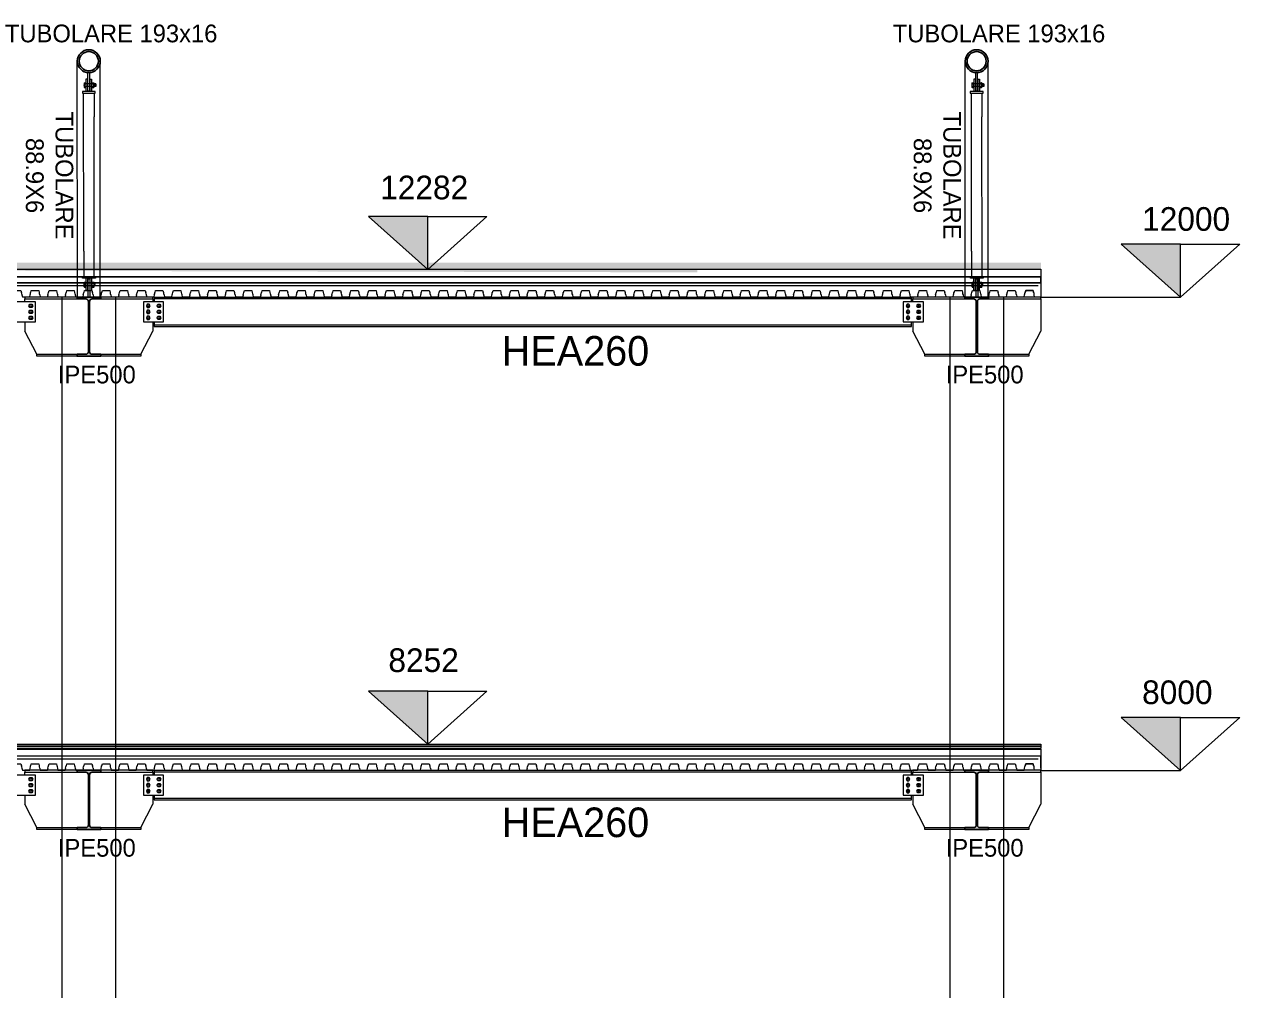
# Model space of a CAD drawing. Header units: millimetres. Extents: x -6949 to 549764, y -83146 to 127128.
# Drawn here: x 295079 to 305346, y 68681 to 76849 of the extents above; entities that cross this region are included whole.
import ezdxf

# ---------------------------------------------------------------- set-up
doc = ezdxf.new("R2010")
doc.units = ezdxf.units.MM
for name, color, linetype, lineweight in [('armatura', 1, 'Continuous', 15), ('bulloni', 5, 'Continuous', 9), ('fonda', 7, 'Continuous', 18), ('Layer4', 7, 'Continuous', 15), ('piastra', 6, 'Continuous', 18), ('S-BEAM', 5, 'Continuous', 18), ('S-COLS', 7, 'Continuous', 18), ('S-FSTN', 7, 'Continuous', 18), ('SEZIONI acciaio - Steel sections', 7, 'Continuous', 25), ('solaio2', 7, 'Continuous', 9)]:
    doc.layers.add(name, color=color, linetype=linetype, lineweight=lineweight)
doc.layers.add('quote', color=7, linetype='Continuous', lineweight=5, true_color=0x383838)
doc.styles.get("Standard").update_dxf_attribs({"font": ''})
doc.styles.get('Standard').set_extended_font_data('Bahnschrift Light')

# ---------------------------------------------------------------- blocks, each defined once
blk = doc.blocks.new('*U430')
at = {"layer": 'bulloni'}
blk.add_lwpolyline([(-16, 0), (-8, -14), (8, -14), (16, 0), (8, 14), (-8, 14)], close=True, dxfattribs=at)
for radius in [9, 7.88]:
    blk.add_circle((0, 0), radius, dxfattribs=at)
blk = doc.blocks.new('*U431')
at = {"color": 0, "linetype": 'ByBlock', "lineweight": -2, "transparency": 16777216}
for p in [(0, 0), (0, -50), (0, -100)]:
    blk.add_blockref('*U430', p, dxfattribs=at)
blk = doc.blocks.new('*U424')
at = {"layer": 'bulloni'}
blk.add_lwpolyline([(-16, 0), (-8, -14), (8, -14), (16, 0), (8, 14), (-8, 14)], close=True, dxfattribs=at)
for radius in [9, 7.88]:
    blk.add_circle((0, 0), radius, dxfattribs=at)
blk = doc.blocks.new('*U425')
at = {"color": 0, "linetype": 'ByBlock', "lineweight": -2, "transparency": 16777216}
for p in [(0, 0), (0, -50), (0, -100)]:
    blk.add_blockref('*U424', p, dxfattribs=at)
blk = doc.blocks.new('*U428')
at = {"layer": 'bulloni'}
blk.add_lwpolyline([(-16, 0), (-8, -14), (8, -14), (16, 0), (8, 14), (-8, 14)], close=True, dxfattribs=at)
for radius in [9, 7.88]:
    blk.add_circle((0, 0), radius, dxfattribs=at)
blk = doc.blocks.new('*U429')
at = {"color": 0, "linetype": 'ByBlock', "lineweight": -2, "transparency": 16777216}
for p in [(0, 0), (0, -50), (0, -100)]:
    blk.add_blockref('*U428', p, dxfattribs=at)
blk = doc.blocks.new('*U415')
at = {"layer": 'bulloni'}
blk.add_lwpolyline([(-16, 0), (-8, -14), (8, -14), (16, 0), (8, 14), (-8, 14)], close=True, dxfattribs=at)
for radius in [9, 7.88]:
    blk.add_circle((0, 0), radius, dxfattribs=at)
blk = doc.blocks.new('*U416')
at = {"color": 0, "linetype": 'ByBlock', "lineweight": -2, "transparency": 16777216}
for p in [(0, 0), (0, -50), (0, -100)]:
    blk.add_blockref('*U415', p, dxfattribs=at)
blk = doc.blocks.new('*U413')
at = {"layer": 'bulloni'}
blk.add_lwpolyline([(-16, 0), (-8, -14), (8, -14), (16, 0), (8, 14), (-8, 14)], close=True, dxfattribs=at)
for radius in [9, 7.88]:
    blk.add_circle((0, 0), radius, dxfattribs=at)
blk = doc.blocks.new('*U414')
at = {"color": 0, "linetype": 'ByBlock', "lineweight": -2, "transparency": 16777216}
for p in [(0, 0), (0, -50), (0, -100)]:
    blk.add_blockref('*U413', p, dxfattribs=at)
blk = doc.blocks.new('*U473')
at = {"layer": 'bulloni'}
blk.add_lwpolyline([(-16, 0), (-8, -14), (8, -14), (16, 0), (8, 14), (-8, 14)], close=True, dxfattribs=at)
for radius in [9, 7.88]:
    blk.add_circle((0, 0), radius, dxfattribs=at)
blk = doc.blocks.new('*U474')
at = {"color": 0, "linetype": 'ByBlock', "lineweight": -2, "transparency": 16777216}
for p in [(0, 0), (0, -50), (0, -100)]:
    blk.add_blockref('*U473', p, dxfattribs=at)
blk = doc.blocks.new('*U467')
at = {"layer": 'bulloni'}
blk.add_lwpolyline([(-16, 0), (-8, -14), (8, -14), (16, 0), (8, 14), (-8, 14)], close=True, dxfattribs=at)
for radius in [9, 7.88]:
    blk.add_circle((0, 0), radius, dxfattribs=at)
blk = doc.blocks.new('*U468')
at = {"color": 0, "linetype": 'ByBlock', "lineweight": -2, "transparency": 16777216}
for p in [(0, 0), (0, -50), (0, -100)]:
    blk.add_blockref('*U467', p, dxfattribs=at)
blk = doc.blocks.new('*U471')
at = {"layer": 'bulloni'}
blk.add_lwpolyline([(-16, 0), (-8, -14), (8, -14), (16, 0), (8, 14), (-8, 14)], close=True, dxfattribs=at)
for radius in [9, 7.88]:
    blk.add_circle((0, 0), radius, dxfattribs=at)
blk = doc.blocks.new('*U472')
at = {"color": 0, "linetype": 'ByBlock', "lineweight": -2, "transparency": 16777216}
for p in [(0, 0), (0, -50), (0, -100)]:
    blk.add_blockref('*U471', p, dxfattribs=at)
blk = doc.blocks.new('*U465')
at = {"layer": 'bulloni'}
blk.add_lwpolyline([(-16, 0), (-8, -14), (8, -14), (16, 0), (8, 14), (-8, 14)], close=True, dxfattribs=at)
for radius in [9, 7.88]:
    blk.add_circle((0, 0), radius, dxfattribs=at)
blk = doc.blocks.new('*U466')
at = {"color": 0, "linetype": 'ByBlock', "lineweight": -2, "transparency": 16777216}
for p in [(0, 0), (0, -50), (0, -100)]:
    blk.add_blockref('*U465', p, dxfattribs=at)
blk = doc.blocks.new('*U463')
at = {"layer": 'bulloni'}
blk.add_lwpolyline([(-16, 0), (-8, -14), (8, -14), (16, 0), (8, 14), (-8, 14)], close=True, dxfattribs=at)
for radius in [9, 7.88]:
    blk.add_circle((0, 0), radius, dxfattribs=at)
blk = doc.blocks.new('*U464')
at = {"color": 0, "linetype": 'ByBlock', "lineweight": -2, "transparency": 16777216}
for p in [(0, 0), (0, -50), (0, -100)]:
    blk.add_blockref('*U463', p, dxfattribs=at)
blk = doc.blocks.new('*U489')
at = {"layer": 'Layer4'}
for points in [[(-110, 11), (-106, 27), (-44, 27), (-40, 11)], [(-35, -10), (-33, -9), (-36, 1), (-38, 11), (-40, 11)], [(35, -10), (33, -9), (36, 1), (38, 11), (40, 11)], [(40, 11), (44, 27), (106, 27), (110, 11)], [(-35, -10), (-31, -27), (31, -27), (35, -10)]]:
    blk.add_lwpolyline(points, dxfattribs=at)
blk = doc.blocks.new('*U490')
at = {"layer": 'fonda', "color": 0, "linetype": 'ByBlock', "lineweight": -2, "transparency": 16777216}
for p in [(29250, 0), (29400, 0), (29550, 0), (29700, 0), (29850, 0), (30000, 0), (30150, 0), (30300, 0), (30450, 0), (30600, 0), (30750, 0), (30900, 0), (31050, 0), (31200, 0), (31350, 0), (31500, 0), (31650, 0), (31800, 0), (31950, 0), (32100, 0), (32250, 0), (32400, 0), (32550, 0), (32700, 0), (32850, 0), (33000, 0), (33150, 0), (33300, 0), (33450, 0), (33600, 0), (33750, 0), (33900, 0), (34050, 0), (34200, 0), (34350, 0), (34500, 0), (34650, 0), (34800, 0), (34950, 0), (35100, 0), (35250, 0), (35400, 0), (35550, 0), (35700, 0), (35850, 0), (36000, 0), (36150, 0), (36300, 0), (36450, 0), (36600, 0), (36750, 0), (36900, 0), (37050, 0), (37200, 0), (37350, 0), (37500, 0), (37650, 0)]:
    blk.add_blockref('*U489', p, dxfattribs=at)
blk = doc.blocks.new('*U491')
at = {"layer": 'Layer4'}
for points in [[(-110, 11), (-106, 27), (-44, 27), (-40, 11)], [(-35, -10), (-33, -9), (-36, 1), (-38, 11), (-40, 11)], [(35, -10), (33, -9), (36, 1), (38, 11), (40, 11)], [(40, 11), (44, 27), (106, 27), (110, 11)], [(-35, -10), (-31, -27), (31, -27), (35, -10)]]:
    blk.add_lwpolyline(points, dxfattribs=at)
blk = doc.blocks.new('*U492')
at = {"layer": 'fonda', "color": 0, "linetype": 'ByBlock', "lineweight": -2, "transparency": 16777216}
for p in [(29250, 0), (29400, 0), (29550, 0), (29700, 0), (29850, 0), (30000, 0), (30150, 0), (30300, 0), (30450, 0), (30600, 0), (30750, 0), (30900, 0), (31050, 0), (31200, 0), (31350, 0), (31500, 0), (31650, 0), (31800, 0), (31950, 0), (32100, 0), (32250, 0), (32400, 0), (32550, 0), (32700, 0), (32850, 0), (33000, 0), (33150, 0), (33300, 0), (33450, 0), (33600, 0), (33750, 0), (33900, 0), (34050, 0), (34200, 0), (34350, 0), (34500, 0), (34650, 0), (34800, 0), (34950, 0), (35100, 0), (35250, 0), (35400, 0), (35550, 0), (35700, 0), (35850, 0), (36000, 0), (36150, 0), (36300, 0), (36450, 0), (36600, 0), (36750, 0), (36900, 0), (37050, 0), (37200, 0), (37350, 0), (37500, 0), (37650, 0)]:
    blk.add_blockref('*U491', p, dxfattribs=at)
blk = doc.blocks.new('*U1689')
at = {"layer": 'quote', "true_color": 0xc7c8ca}
h = blk.add_hatch(color=9, dxfattribs=at)
h.dxf.hatch_style = 1
h.paths.add_polyline_path([(100, 500), (39, 500), (-100, 500), (-100, 484), (-26, 484, -0.414214), (-5, 463), (-5, 37, -0.414214), (-26, 16), (-100, 16), (-100, 0), (100, 0), (100, 16), (26, 16, -0.414214), (5, 37), (5, 463, -0.414214), (26, 484), (100, 484)])
blk = doc.blocks.new('*U1690')
at = {"layer": 'quote', "color": 0, "linetype": 'ByBlock', "lineweight": -2, "transparency": 16777216}
for p in [(30000, 0), (37500, 0), (30000, -4000), (37500, -4000)]:
    blk.add_blockref('*U1689', p, dxfattribs=at)

msp = doc.modelspace()

# ---------------------------------------------------------------- hatches: boundary and pattern name
at = {"layer": 'fonda', "true_color": 0xc7c8ca}
h = msp.add_hatch(dxfattribs=at)
h.set_pattern_fill('GRAVEL', color=9, scale=2)
h.set_pattern_definition([(228.0127875, (-13933.751, 50.8), (-406.40000003, -457.19999997), [6.834429, -676.609673]), (184.969741, (-13938.323, 45.72), (609.599999759, 50.800002894), [11.728094, -1161.080978]), (132.5104471, (-13950.007, 44.704), (508.000000215, -558.799999805), [8.26963, -818.694456]), (267.273689, (-13969.819, 32.004), (50.800000106, 1015.999999995), [10.68009, -1057.3287485]), (292.8336542, (-13970.327, 21.336), (-254.000000021, 609.599999991), [10.472674, -1036.796155]), (357.273689, (-13966.263, 11.684), (-1015.999999995, 50.800000106), [10.68009, -1057.3287485]), (37.6942405, (-13955.595, 11.176), (-660.399999971, -508.000000038), [14.123873, -1398.262306]), (72.2553284, (-13944.419, 19.812), (355.600000096, 1117.59999997), [13.33439, -1320.105132]), (121.4295656, (-13940.355, 32.512), (-406.400000058, 660.399999965), [10.71626, -1060.910914]), (175.2363583, (-13945.943, 41.656), (558.79999999, -50.80000009), [12.234266, -599.478739]), (222.3974378, (-13958.135, 42.672), (-609.5999999805, -558.800000021), [15.821558, -1566.33545]), (138.8140748, (-13919.527, 31.496), (-355.59999998, 304.800000025), [5.400091, -534.6113165]), (171.4692344, (-13923.591, 35.052), (660.400000018, -101.599999885), [10.27364, -1017.09278]), (225, (-13933.75, 36.576), (-7e-15, -50.8), [7.184187, -64.657862]), (203.1985905, (-13937.307, 42.672), (254, 101.59999998), [3.868826, -383.012447]), (291.8014095, (-13940.863, 41.148), (-50.8, 152.4), [5.471312, -268.09506]), (30.9637565, (-13938.831, 36.068), (152.4, 101.6), [8.886393, -287.325963]), (161.565051, (-13931.211, 40.64), (101.6, -50.8), [6.425743, -154.217962]), (16.3895403, (-13970.327, 41.148), (508, 152.4), [9.00176, -891.1765335]), (70.346176, (-13961.691, 43.688), (-203.20000002, -558.799999993), [7.551979, -747.6443136]), (293.1985905, (-13931.211, 50.8), (-101.59999998, 254.00000001), [7.737602, -379.143672]), (343.6104597, (-13928.163, 43.688), (-508.00000001, 152.399999964), [9.00176, -891.1765335]), (339.4439548, (-13970.327, 9.652), (-254, 101.6), [8.680704, -425.354686]), (294.7751406, (-13962.199, 6.604), (-254.000000302, 558.799999863), [7.273442, -720.071868]), (66.8014095, (-13930.703, 0), (101.59999998, 254), [7.737602, -379.143672]), (17.3540246, (-13927.655, 7.112), (-660.399999987, -203.200000043), [8.515655, -843.04752]), (69.4439548, (-13955.595, 0), (-101.6, -254), [4.340352, -429.695038]), (101.3099325, (-13933.751, 0), (-50.8, 203.2), [2.590292, -256.439899]), (165.9637565, (-13934.259, 2.54), (152.4, -50.8), [10.472674, -198.981092]), (186.009006, (-13944.419, 5.08), (507.999999997, 50.800000027), [9.70534, -960.827297]), (303.6900675, (-13938.831, 31.496), (-50.8, 101.6), [7.326478, -175.835527]), (353.1572266, (-13934.767, 25.4), (863.600000005, -101.599999955), [12.791135, -1266.320181]), (60.9453959, (-13922.067, 23.876), (-203.200000006, -355.6), [5.230165, -517.787846]), (90, (-13919.527, 28.45), (-50.8, 50.8), [3.048, -47.752]), (120.2564372, (-13945.435, 6.604), (203.199999975, -355.600000014), [7.057339, -698.6788155]), (48.0127875, (-13948.991, 12.7), (406.400000034, 457.19999997), [13.668858, -669.775244]), (0, (-13939.847, 22.86), (50.8, 50.8), [13.208, -37.592]), (325.3048465, (-13926.639, 22.86), (508.000000192, -355.599999725), [8.032191, -795.1863345]), (254.054604, (-13920.035, 18.288), (-50.8, -203.2), [7.396582, -362.433001]), (207.64597536, (-13922.067, 11.176), (-965.200000035, -507.999999933), [12.042902, -1192.2492885]), (175.42607874, (-13932.735, 5.588), (-660.4, 50.8), [12.740589, -1261.316929])])
h.paths.add_polyline_path([(290165.8, 74834.2), (290165.8, 74779.5), (297665.8, 74779.5), (297665.8, 74834.2)])
h = msp.add_hatch(dxfattribs=at)
h.set_pattern_fill('GRAVEL', color=9, scale=2)
h.set_pattern_definition([(228.0127875, (-10933.751, 50.8), (-406.40000003, -457.19999997), [6.834429, -676.609673]), (184.969741, (-10938.323, 45.72), (609.599999759, 50.800002894), [11.728094, -1161.080978]), (132.5104471, (-10950.007, 44.704), (508.000000215, -558.799999805), [8.26963, -818.694456]), (267.273689, (-10969.819, 32.004), (50.800000106, 1015.999999995), [10.68009, -1057.3287485]), (292.8336542, (-10970.327, 21.336), (-254.000000021, 609.599999991), [10.472674, -1036.796155]), (357.273689, (-10966.263, 11.684), (-1015.999999995, 50.800000106), [10.68009, -1057.3287485]), (37.6942405, (-10955.595, 11.176), (-660.399999971, -508.000000038), [14.123873, -1398.262306]), (72.2553284, (-10944.419, 19.812), (355.600000096, 1117.59999997), [13.33439, -1320.105132]), (121.4295656, (-10940.355, 32.512), (-406.400000058, 660.399999965), [10.71626, -1060.910914]), (175.2363583, (-10945.943, 41.656), (558.79999999, -50.80000009), [12.234266, -599.478739]), (222.3974378, (-10958.135, 42.672), (-609.5999999805, -558.800000021), [15.821558, -1566.33545]), (138.8140748, (-10919.527, 31.496), (-355.59999998, 304.800000025), [5.400091, -534.6113165]), (171.4692344, (-10923.591, 35.052), (660.400000018, -101.599999885), [10.27364, -1017.09278]), (225, (-10933.75, 36.576), (-7e-15, -50.8), [7.184187, -64.657862]), (203.1985905, (-10937.307, 42.672), (254, 101.59999998), [3.868826, -383.012447]), (291.8014095, (-10940.863, 41.148), (-50.8, 152.4), [5.471312, -268.09506]), (30.9637565, (-10938.831, 36.068), (152.4, 101.6), [8.886393, -287.325963]), (161.565051, (-10931.211, 40.64), (101.6, -50.8), [6.425743, -154.217962]), (16.3895403, (-10970.327, 41.148), (508, 152.4), [9.00176, -891.1765335]), (70.346176, (-10961.691, 43.688), (-203.20000002, -558.799999993), [7.551979, -747.6443136]), (293.1985905, (-10931.211, 50.8), (-101.59999998, 254.00000001), [7.737602, -379.143672]), (343.6104597, (-10928.163, 43.688), (-508.00000001, 152.399999964), [9.00176, -891.1765335]), (339.4439548, (-10970.327, 9.652), (-254, 101.6), [8.680704, -425.354686]), (294.7751406, (-10962.199, 6.604), (-254.000000302, 558.799999863), [7.273442, -720.071868]), (66.8014095, (-10930.703, 0), (101.59999998, 254), [7.737602, -379.143672]), (17.3540246, (-10927.655, 7.112), (-660.399999987, -203.200000043), [8.515655, -843.04752]), (69.4439548, (-10955.595, 0), (-101.6, -254), [4.340352, -429.695038]), (101.3099325, (-10933.751, 0), (-50.8, 203.2), [2.590292, -256.439899]), (165.9637565, (-10934.259, 2.54), (152.4, -50.8), [10.472674, -198.981092]), (186.009006, (-10944.419, 5.08), (507.999999997, 50.800000027), [9.70534, -960.827297]), (303.6900675, (-10938.831, 31.496), (-50.8, 101.6), [7.326478, -175.835527]), (353.1572266, (-10934.767, 25.4), (863.600000005, -101.599999955), [12.791135, -1266.320181]), (60.9453959, (-10922.067, 23.876), (-203.200000006, -355.6), [5.230165, -517.787846]), (90, (-10919.527, 28.45), (-50.8, 50.8), [3.048, -47.752]), (120.2564372, (-10945.435, 6.604), (203.199999975, -355.600000014), [7.057339, -698.6788155]), (48.0127875, (-10948.991, 12.7), (406.400000034, 457.19999997), [13.668858, -669.775244]), (0, (-10939.847, 22.86), (50.8, 50.8), [13.208, -37.592]), (325.3048465, (-10926.639, 22.86), (508.000000192, -355.599999725), [8.032191, -795.1863345]), (254.054604, (-10920.035, 18.288), (-50.8, -203.2), [7.396582, -362.433001]), (207.64597536, (-10922.067, 11.176), (-965.200000035, -507.999999933), [12.042902, -1192.2492885]), (175.42607874, (-10932.735, 5.588), (-660.4, 50.8), [12.740589, -1261.316929])])
h.paths.add_polyline_path([(293165.8, 74834.2), (293165.8, 74779.5), (300665.8, 74779.5), (300665.8, 74834.2)])
h = msp.add_hatch(dxfattribs=at)
h.set_pattern_fill('GRAVEL', color=9, scale=2)
h.set_pattern_definition([(228.0127875, (-7933.751, 50.8), (-406.40000003, -457.19999997), [6.834429, -676.609673]), (184.969741, (-7938.323, 45.72), (609.599999759, 50.800002894), [11.728094, -1161.080978]), (132.5104471, (-7950.007, 44.704), (508.000000215, -558.799999805), [8.26963, -818.694456]), (267.273689, (-7969.819, 32.004), (50.800000106, 1015.999999995), [10.68009, -1057.3287485]), (292.8336542, (-7970.327, 21.336), (-254.000000021, 609.599999991), [10.472674, -1036.796155]), (357.273689, (-7966.263, 11.684), (-1015.999999995, 50.800000106), [10.68009, -1057.3287485]), (37.6942405, (-7955.595, 11.176), (-660.399999971, -508.000000038), [14.123873, -1398.262306]), (72.2553284, (-7944.419, 19.812), (355.600000096, 1117.59999997), [13.33439, -1320.105132]), (121.4295656, (-7940.355, 32.512), (-406.400000058, 660.399999965), [10.71626, -1060.910914]), (175.2363583, (-7945.943, 41.656), (558.79999999, -50.80000009), [12.234266, -599.478739]), (222.3974378, (-7958.135, 42.672), (-609.5999999805, -558.800000021), [15.821558, -1566.33545]), (138.8140748, (-7919.527, 31.496), (-355.59999998, 304.800000025), [5.400091, -534.6113165]), (171.4692344, (-7923.591, 35.052), (660.400000018, -101.599999885), [10.27364, -1017.09278]), (225, (-7933.75, 36.576), (-7e-15, -50.8), [7.184187, -64.657862]), (203.1985905, (-7937.307, 42.672), (254, 101.59999998), [3.868826, -383.012447]), (291.8014095, (-7940.863, 41.148), (-50.8, 152.4), [5.471312, -268.09506]), (30.9637565, (-7938.831, 36.068), (152.4, 101.6), [8.886393, -287.325963]), (161.565051, (-7931.211, 40.64), (101.6, -50.8), [6.425743, -154.217962]), (16.3895403, (-7970.327, 41.148), (508, 152.4), [9.00176, -891.1765335]), (70.346176, (-7961.691, 43.688), (-203.20000002, -558.799999993), [7.551979, -747.6443136]), (293.1985905, (-7931.211, 50.8), (-101.59999998, 254.00000001), [7.737602, -379.143672]), (343.6104597, (-7928.163, 43.688), (-508.00000001, 152.399999964), [9.00176, -891.1765335]), (339.4439548, (-7970.327, 9.652), (-254, 101.6), [8.680704, -425.354686]), (294.7751406, (-7962.199, 6.604), (-254.000000302, 558.799999863), [7.273442, -720.071868]), (66.8014095, (-7930.703, 0), (101.59999998, 254), [7.737602, -379.143672]), (17.3540246, (-7927.655, 7.112), (-660.399999987, -203.200000043), [8.515655, -843.04752]), (69.4439548, (-7955.595, 0), (-101.6, -254), [4.340352, -429.695038]), (101.3099325, (-7933.751, 0), (-50.8, 203.2), [2.590292, -256.439899]), (165.9637565, (-7934.259, 2.54), (152.4, -50.8), [10.472674, -198.981092]), (186.009006, (-7944.419, 5.08), (507.999999997, 50.800000027), [9.70534, -960.827297]), (303.6900675, (-7938.831, 31.496), (-50.8, 101.6), [7.326478, -175.835527]), (353.1572266, (-7934.767, 25.4), (863.600000005, -101.599999955), [12.791135, -1266.320181]), (60.9453959, (-7922.067, 23.876), (-203.200000006, -355.6), [5.230165, -517.787846]), (90, (-7919.527, 28.45), (-50.8, 50.8), [3.048, -47.752]), (120.2564372, (-7945.435, 6.604), (203.199999975, -355.600000014), [7.057339, -698.6788155]), (48.0127875, (-7948.991, 12.7), (406.400000034, 457.19999997), [13.668858, -669.775244]), (0, (-7939.847, 22.86), (50.8, 50.8), [13.208, -37.592]), (325.3048465, (-7926.639, 22.86), (508.000000192, -355.599999725), [8.032191, -795.1863345]), (254.054604, (-7920.035, 18.288), (-50.8, -203.2), [7.396582, -362.433001]), (207.64597536, (-7922.067, 11.176), (-965.200000035, -507.999999933), [12.042902, -1192.2492885]), (175.42607874, (-7932.735, 5.588), (-660.4, 50.8), [12.740589, -1261.316929])])
h.paths.add_polyline_path([(296165.8, 74834.2), (296165.8, 74779.5), (303665.8, 74779.5), (303665.8, 74834.2)])
at = {"layer": 'quote', "true_color": 0xc7c8ca}
h = msp.add_hatch(color=9, dxfattribs=at)
h.dxf.hatch_style = 1
h.paths.add_polyline_path([(295526.6, 76538.3), (295526.6, 76535.1, 0.9913632), (295720.3, 76536.8, 0.9919404)])
h.paths.add_polyline_path([(295704.3, 76536.8, -1), (295542.6, 76536.8, -1)], flags=16)
h = msp.add_hatch(color=9, dxfattribs=at)
h.dxf.hatch_style = 1
h.paths.add_polyline_path([(303026.6, 76538.3), (303026.6, 76535.1, 0.9913632), (303220.3, 76536.8, 0.9919404)])
h.paths.add_polyline_path([(303204.3, 76536.8, -1), (303042.6, 76536.8, -1)], flags=16)
h = msp.add_hatch(color=9, dxfattribs=at)
h.dxf.hatch_style = 1
h.paths.add_polyline_path([(298486.5, 75223), (297986.5, 75223), (298486.5, 74775.7)])
h = msp.add_hatch(color=9, dxfattribs=at)
h.dxf.hatch_style = 1
h.paths.add_polyline_path([(304845.6, 74990.3), (304345.6, 74990.3), (304845.6, 74543)])
h = msp.add_hatch(color=9, dxfattribs=at)
h.dxf.hatch_style = 1
h.paths.add_polyline_path([(298486.5, 71212.1), (297986.5, 71212.1), (298486.5, 70764.8)])
h = msp.add_hatch(color=9, dxfattribs=at)
h.dxf.hatch_style = 1
h.paths.add_polyline_path([(304845.6, 70990.3), (304345.6, 70990.3), (304845.6, 70543)])
at = {"layer": 'S-FSTN', "true_color": 0xc7c8ca}
h = msp.add_hatch(dxfattribs=at)
h.set_pattern_fill('GRAVEL', color=9, scale=2.8, angle=53)
h.paths.add_polyline_path([(282624.8, 74793.4), (300165.1, 74753.4), (300763.1, 74753.4), (300763.1, 74813.4), (265083.2, 74813.4), (265083.9, 74753.4)])

# ---------------------------------------------------------------- linework, layer by layer
msp.add_line((300165.8, 74713.4), (265083.8, 74713.4))
at = {"color": 0, "lineweight": 9}
for points in [[(265083.8, 74779.5), (303665.8, 74779.5), (303665.8, 74713.4), (265083.8, 74713.4)], [(265083.8, 70764.8), (303665.8, 70764.8), (303665.8, 70748.4), (265083.8, 70748.4)], [(265083.8, 70748.4), (303665.8, 70748.4), (303665.8, 70728.4), (265083.8, 70728.4)]]:
    msp.add_lwpolyline(points, close=True, dxfattribs=at)
msp.add_lwpolyline([(303665.8, 74713.4), (265083.8, 74713.4), (265083.8, 74663.4), (303665.8, 74663.4)], close=True)
msp.add_lwpolyline([(265083.8, 70663.4), (265083.8, 70723.4), (303665.8, 70723.4), (303665.8, 70663.4), (265083.8, 70663.4)], dxfattribs=at)
msp.add_lwpolyline([(303665.8, 70561), (303665.8, 70663.4)])
at = {"layer": 'armatura'}
for points in [[(265113.8, 74640.4), (303644.1, 74640.4)], [(265113.8, 70640.4), (303644.1, 70640.4)]]:
    msp.add_lwpolyline(points, dxfattribs=at)
at = {"layer": 'bulloni'}
for p, q in [((295583.1, 76352.7), (295584.7, 76355.2)), ((295583.1, 76352.7), (295583.1, 76316.2)), ((295583.1, 76316.2), (295584.7, 76313.7)), ((295584.7, 76355.2), (295597.4, 76355.2)), ((295584.7, 76344.8), (295597.4, 76344.8)), ((295597.4, 76324), (295584.7, 76324)), ((295584.7, 76313.7), (295597.4, 76313.7)), ((295597.4, 76355.2), (295597.4, 76313.7)), ((295597.4, 76351.1), (295598.1, 76351.1)), ((295597.4, 76317.8), (295598.1, 76317.8)), ((295598.1, 76351.1), (295598.1, 76317.8)), ((295647.4, 76346.4), (295599.4, 76346.4)), ((295647.4, 76322.4), (295599.4, 76322.4)), ((295647.4, 76352.7), (295649.1, 76355.2)), ((295647.4, 76352.7), (295647.4, 76316.2)), ((295647.4, 76316.2), (295649.1, 76313.7)), ((295649.1, 76355.2), (295664.7, 76355.2)), ((295649.1, 76344.8), (295664.7, 76344.8)), ((295664.7, 76324), (295649.1, 76324)), ((295649.1, 76313.7), (295664.7, 76313.7)), ((295666.4, 76352.7), (295664.7, 76355.2)), ((295666.4, 76316.2), (295664.7, 76313.7)), ((295666.4, 76352.7), (295666.4, 76316.2)), ((295681.7, 76346.4), (295666.4, 76346.4)), ((295681.7, 76322.4), (295666.4, 76322.4)), ((295669, 76325.8), (295668, 76343.1)), ((295672.2, 76327.8), (295671.4, 76341.1)), ((295675.6, 76325.8), (295674.7, 76343.1)), ((295678.9, 76327.8), (295678.1, 76341.1)), ((295681.7, 76346.4), (295683.1, 76345.1)), ((295681.7, 76346.4), (295681.7, 76322.4)), ((295683.1, 76323.8), (295681.7, 76322.4)), ((295683.1, 76345.1), (295683.1, 76323.8)), ((303083.1, 76352.7), (303084.7, 76355.2)), ((303083.1, 76352.7), (303083.1, 76316.2)), ((303083.1, 76316.2), (303084.7, 76313.7)), ((303084.7, 76355.2), (303097.4, 76355.2)), ((303084.7, 76344.8), (303097.4, 76344.8)), ((303097.4, 76324), (303084.7, 76324)), ((303084.7, 76313.7), (303097.4, 76313.7)), ((303097.4, 76355.2), (303097.4, 76313.7)), ((303097.4, 76351.1), (303098.1, 76351.1)), ((303097.4, 76317.8), (303098.1, 76317.8)), ((303098.1, 76351.1), (303098.1, 76317.8)), ((303147.4, 76346.4), (303099.4, 76346.4)), ((303147.4, 76322.4), (303099.4, 76322.4)), ((303147.4, 76352.7), (303149.1, 76355.2)), ((303147.4, 76352.7), (303147.4, 76316.2)), ((303147.4, 76316.2), (303149.1, 76313.7)), ((303149.1, 76355.2), (303164.7, 76355.2)), ((303149.1, 76344.8), (303164.7, 76344.8)), ((303164.7, 76324), (303149.1, 76324)), ((303149.1, 76313.7), (303164.7, 76313.7)), ((303166.4, 76352.7), (303164.7, 76355.2)), ((303166.4, 76316.2), (303164.7, 76313.7)), ((303166.4, 76352.7), (303166.4, 76316.2)), ((303181.7, 76346.4), (303166.4, 76346.4)), ((303181.7, 76322.4), (303166.4, 76322.4)), ((303169, 76325.8), (303168, 76343.1)), ((303172.2, 76327.8), (303171.4, 76341.1)), ((303175.6, 76325.8), (303174.7, 76343.1)), ((303178.9, 76327.8), (303178.1, 76341.1)), ((303181.7, 76346.4), (303183.1, 76345.1)), ((303181.7, 76346.4), (303181.7, 76322.4)), ((303183.1, 76323.8), (303181.7, 76322.4)), ((303183.1, 76345.1), (303183.1, 76323.8)), ((295584.5, 74667.2), (295586.1, 74669.7)), ((295584.5, 74630.6), (295584.5, 74667.2)), ((295586.1, 74669.7), (295598.8, 74669.7)), ((295598.8, 74659.3), (295586.1, 74659.3)), ((295598.8, 74628.1), (295598.8, 74669.7)), ((295598.8, 74665.6), (295599.5, 74665.6)), ((295599.5, 74632.2), (295599.5, 74665.6)), ((295648.8, 74660.9), (295600.8, 74660.9)), ((295648.8, 74667.2), (295650.5, 74669.7)), ((295648.8, 74630.6), (295648.8, 74667.2)), ((295650.5, 74669.7), (295666.1, 74669.7)), ((295666.1, 74659.3), (295650.5, 74659.3)), ((295667.8, 74667.2), (295666.1, 74669.7)), ((295667.8, 74630.6), (295667.8, 74667.2)), ((295683.1, 74660.9), (295667.8, 74660.9)), ((295670.4, 74657.6), (295669.4, 74640.2)), ((295673.6, 74655.6), (295672.8, 74642.2)), ((303084.5, 74667.2), (303086.1, 74669.7)), ((303084.5, 74630.6), (303084.5, 74667.2)), ((303086.1, 74669.7), (303098.8, 74669.7)), ((303098.8, 74659.3), (303086.1, 74659.3)), ((303098.8, 74628.1), (303098.8, 74669.7)), ((303098.8, 74665.6), (303099.5, 74665.6)), ((303099.5, 74632.2), (303099.5, 74665.6)), ((303148.8, 74660.9), (303100.8, 74660.9)), ((303148.8, 74667.2), (303150.5, 74669.7)), ((303148.8, 74630.6), (303148.8, 74667.2)), ((303150.5, 74669.7), (303166.1, 74669.7)), ((303166.1, 74659.3), (303150.5, 74659.3)), ((303167.8, 74667.2), (303166.1, 74669.7)), ((303167.8, 74630.6), (303167.8, 74667.2)), ((303183.1, 74660.9), (303167.8, 74660.9)), ((303170.4, 74657.6), (303169.4, 74640.2)), ((303173.6, 74655.6), (303172.8, 74642.2)), ((295584.5, 74630.6), (295586.1, 74628.1)), ((295586.1, 74638.5), (295598.8, 74638.5)), ((295586.1, 74628.1), (295598.8, 74628.1)), ((295598.8, 74632.2), (295599.5, 74632.2)), ((295648.8, 74636.9), (295600.8, 74636.9)), ((295648.8, 74630.6), (295650.5, 74628.1)), ((295650.5, 74638.5), (295666.1, 74638.5)), ((295650.5, 74628.1), (295666.1, 74628.1)), ((295667.8, 74630.6), (295666.1, 74628.1)), ((295683.1, 74636.9), (295667.8, 74636.9)), ((303084.5, 74630.6), (303086.1, 74628.1)), ((303086.1, 74638.5), (303098.8, 74638.5)), ((303086.1, 74628.1), (303098.8, 74628.1)), ((303098.8, 74632.2), (303099.5, 74632.2)), ((303148.8, 74636.9), (303100.8, 74636.9)), ((303148.8, 74630.6), (303150.5, 74628.1)), ((303150.5, 74638.5), (303166.1, 74638.5)), ((303150.5, 74628.1), (303166.1, 74628.1)), ((303167.8, 74630.6), (303166.1, 74628.1)), ((303183.1, 74636.9), (303167.8, 74636.9))]:
    msp.add_line(p, q, dxfattribs=at)
for centre, radius, start, end in [((295592, 76350), 8.9, 144.26215, 215.73785), ((295616.1, 76334.4), 33.1, 161.68582, 198.31418), ((295592, 76318.8), 8.9, 144.26215, 215.73785), ((295599.4, 76347.8), 1.33, 180, 270), ((295599.4, 76321.1), 1.33, 90, 180), ((295656.3, 76350), 8.9, 144.26215, 215.73785), ((295680.5, 76334.4), 33.1, 161.68582, 198.31418), ((295656.3, 76318.8), 8.9, 144.26215, 215.73785), ((295657.5, 76350), 8.9, 324.26215, 35.73785), ((295633.3, 76334.4), 33.1, 341.68582, 18.31418), ((295657.5, 76318.8), 8.9, 324.26215, 35.73785), ((303092, 76350), 8.9, 144.26215, 215.73785), ((303116.1, 76334.4), 33.1, 161.68582, 198.31418), ((303092, 76318.8), 8.9, 144.26215, 215.73785), ((303099.4, 76347.8), 1.33, 180, 270), ((303099.4, 76321.1), 1.33, 90, 180), ((303156.3, 76350), 8.9, 144.26215, 215.73785), ((303180.5, 76334.4), 33.1, 161.68582, 198.31418), ((303156.3, 76318.8), 8.9, 144.26215, 215.73785), ((303157.5, 76350), 8.9, 324.26215, 35.73785), ((303133.3, 76334.4), 33.1, 341.68582, 18.31418), ((303157.5, 76318.8), 8.9, 324.26215, 35.73785), ((295593.4, 74664.5), 8.9, 144.26215, 215.73785), ((295617.5, 74648.9), 33.1, 161.68582, 198.31418), ((295600.8, 74662.2), 1.33, 180, 270), ((295657.7, 74664.5), 8.9, 144.26215, 215.73785), ((295681.9, 74648.9), 33.1, 161.68582, 198.31418), ((295658.9, 74664.5), 8.9, 324.26215, 35.73785), ((295634.7, 74648.9), 33.1, 341.68582, 18.31418), ((303093.4, 74664.5), 8.9, 144.26215, 215.73785), ((303117.5, 74648.9), 33.1, 161.68582, 198.31418), ((303100.8, 74662.2), 1.33, 180, 270), ((303157.7, 74664.5), 8.9, 144.26215, 215.73785), ((303181.9, 74648.9), 33.1, 161.68582, 198.31418), ((303158.9, 74664.5), 8.9, 324.26215, 35.73785), ((303134.7, 74648.9), 33.1, 341.68582, 18.31418), ((295593.4, 74633.3), 8.9, 144.26215, 215.73785), ((295600.8, 74635.6), 1.33, 90, 180), ((295657.7, 74633.3), 8.9, 144.26215, 215.73785), ((295658.9, 74633.3), 8.9, 324.26215, 35.73785), ((303093.4, 74633.3), 8.9, 144.26215, 215.73785), ((303100.8, 74635.6), 1.33, 90, 180), ((303157.7, 74633.3), 8.9, 144.26215, 215.73785), ((303158.9, 74633.3), 8.9, 324.26215, 35.73785)]:
    msp.add_arc(centre, radius, start, end, dxfattribs=at)
at = {"layer": 'Layer4'}
for points in [[(303529.1, 74561), (303527.5, 74562.3), (303529.9, 74572), (303532.3, 74581.7), (303534.3, 74582.2)], [(303603.8, 74582.2), (303599.8, 74598.4), (303538.3, 74598.4), (303534.3, 74582.2)], [(303603.8, 74582.2), (303599.8, 74598.4), (303538.3, 74598.4), (303534.3, 74582.2)], [(303609, 74561), (303610.6, 74562.3), (303608.2, 74572), (303605.8, 74581.7), (303603.8, 74582.2)], [(303529.1, 70561), (303527.5, 70562.3), (303529.9, 70572), (303532.3, 70581.7), (303534.3, 70582.2)], [(303603.8, 70582.2), (303599.8, 70598.4), (303538.3, 70598.4), (303534.3, 70582.2)], [(303603.8, 70582.2), (303599.8, 70598.4), (303538.3, 70598.4), (303534.3, 70582.2)], [(303609, 70561), (303610.6, 70562.3), (303608.2, 70572), (303605.8, 70581.7), (303603.8, 70582.2)], [(303665.8, 70561), (303665.8, 70543.4), (303613.3, 70543.4), (303609, 70561)]]:
    msp.add_lwpolyline(points, dxfattribs=at)
at = {"layer": 'piastra'}
for p, q in [((295083.8, 74503.4), (295083.8, 74527.4)), ((296165.8, 74527.4), (296165.8, 74503.4)), ((302583.8, 74503.4), (302583.8, 74527.4)), ((303665.8, 74527.4), (303665.8, 74503.4)), ((303665.8, 74503.4), (303665.8, 74256.1)), ((295083.8, 74333.4), (295083.8, 74256.1)), ((296165.8, 74333.4), (296165.8, 74256.1)), ((302583.8, 74333.4), (302583.8, 74256.1)), ((295185.4, 74059.4), (295083.8, 74256.1)), ((296064.2, 74059.4), (296165.8, 74256.1)), ((302685.4, 74059.4), (302583.8, 74256.1)), ((303564.2, 74059.4), (303665.8, 74256.1)), ((295083.8, 70503.4), (295083.8, 70527.4)), ((296165.8, 70527.4), (296165.8, 70503.4)), ((302583.8, 70503.4), (302583.8, 70527.4)), ((303665.8, 70527.4), (303665.8, 70503.4)), ((303665.8, 70503.4), (303665.8, 70256.1)), ((295083.8, 70333.4), (295083.8, 70256.1)), ((296165.8, 70333.4), (296165.8, 70256.1)), ((302583.8, 70333.4), (302583.8, 70256.1)), ((295185.4, 70059.4), (295083.8, 70256.1)), ((296064.2, 70059.4), (296165.8, 70256.1)), ((302685.4, 70059.4), (302583.8, 70256.1)), ((303564.2, 70059.4), (303665.8, 70256.1))]:
    msp.add_line(p, q, dxfattribs=at)
for points in [[(295615.4, 76285), (295615.4, 76439.9)], [(295615.4, 76439.9), (295631.4, 76439.9)], [(295631.4, 76285), (295631.4, 76439.9)], [(303115.4, 76285), (303115.4, 76439.9)], [(303115.4, 76439.9), (303131.4, 76439.9)], [(303131.4, 76285), (303131.4, 76439.9)], [(295613.4, 76383.8), (295599.4, 76383.8), (295599.4, 76281.8)], [(295613.4, 76383.9), (295613.4, 76383.9), (295613.4, 76281.8)], [(295615.4, 76285), (295631.4, 76285)], [(295633.4, 76383.9), (295633.4, 76383.9), (295633.4, 76281.8)], [(295633.4, 76383.8), (295647.4, 76383.8), (295647.4, 76281.8)], [(303113.4, 76383.8), (303099.4, 76383.8), (303099.4, 76281.8)], [(303113.4, 76383.9), (303113.4, 76383.9), (303113.4, 76281.8)], [(303115.4, 76285), (303131.4, 76285)], [(303133.4, 76383.9), (303133.4, 76383.9), (303133.4, 76281.8)], [(303133.4, 76383.8), (303147.4, 76383.8), (303147.4, 76281.8)], [(295614.8, 74599.5), (295600.8, 74599.5), (295600.8, 74701.6)], [(295614.8, 74599.4), (295614.8, 74599.4), (295614.8, 74701.6)], [(295616.8, 74698.4), (295616.8, 74543.4)], [(295616.8, 74698.4), (295632.8, 74698.4)], [(295632.8, 74698.4), (295632.8, 74543.4)], [(295634.8, 74599.4), (295634.8, 74599.4), (295634.8, 74701.6)], [(295634.8, 74599.5), (295648.8, 74599.5), (295648.8, 74701.6)], [(303114.8, 74599.5), (303100.8, 74599.5), (303100.8, 74701.6)], [(303114.8, 74599.4), (303114.8, 74599.4), (303114.8, 74701.6)], [(303116.8, 74698.4), (303116.8, 74543.4)], [(303116.8, 74698.4), (303132.8, 74698.4)], [(303132.8, 74698.4), (303132.8, 74543.4)], [(303134.8, 74599.4), (303134.8, 74599.4), (303134.8, 74701.6)], [(303134.8, 74599.5), (303148.8, 74599.5), (303148.8, 74701.6)], [(295650.9, 74527.4), (296165.8, 74527.4), (296165.8, 74543.4), (295083.8, 74543.4), (295083.8, 74527.4), (295598.7, 74527.4)], [(303150.9, 74527.4), (303665.8, 74527.4), (303665.8, 74543.4), (302583.8, 74543.4), (302583.8, 74527.4), (303098.7, 74527.4)], [(295650.9, 74059.4), (296064.2, 74059.4), (296064.2, 74043.4), (295185.4, 74043.4), (295185.4, 74059.4), (295598.7, 74059.4)], [(303150.9, 74059.4), (303564.2, 74059.4), (303564.2, 74043.4), (302685.4, 74043.4), (302685.4, 74059.4), (303098.7, 74059.4)], [(295650.9, 70527.4), (296165.8, 70527.4), (296165.8, 70543.4), (295083.8, 70543.4), (295083.8, 70527.4), (295598.7, 70527.4)], [(303150.9, 70527.4), (303665.8, 70527.4), (303665.8, 70543.4), (302583.8, 70543.4), (302583.8, 70527.4), (303098.7, 70527.4)], [(295650.9, 70059.4), (296064.2, 70059.4), (296064.2, 70043.4), (295185.4, 70043.4), (295185.4, 70059.4), (295598.7, 70059.4)], [(303150.9, 70059.4), (303564.2, 70059.4), (303564.2, 70043.4), (302685.4, 70043.4), (302685.4, 70059.4), (303098.7, 70059.4)]]:
    msp.add_lwpolyline(points, dxfattribs=at)
for points in [[(295569, 76281.8), (295569, 76267.8), (295677.9, 76267.8), (295677.9, 76281.8)], [(303069, 76281.8), (303069, 76267.8), (303177.9, 76267.8), (303177.9, 76281.8)], [(295570.4, 74701.6), (295570.4, 74715.6), (295679.3, 74715.6), (295679.3, 74701.6)], [(303070.4, 74701.6), (303070.4, 74715.6), (303179.3, 74715.6), (303179.3, 74701.6)], [(295173.8, 74503.4), (295003.8, 74503.4), (295003.8, 74333.4), (295173.8, 74333.4)], [(296255.8, 74503.4), (296085.8, 74503.4), (296085.8, 74333.4), (296255.8, 74333.4)], [(302673.8, 74503.4), (302503.8, 74503.4), (302503.8, 74333.4), (302673.8, 74333.4)], [(295173.8, 70503.4), (295003.8, 70503.4), (295003.8, 70333.4), (295173.8, 70333.4)], [(296255.8, 70503.4), (296085.8, 70503.4), (296085.8, 70333.4), (296255.8, 70333.4)], [(302673.8, 70503.4), (302503.8, 70503.4), (302503.8, 70333.4), (302673.8, 70333.4)]]:
    msp.add_lwpolyline(points, close=True, dxfattribs=at)
at = {"layer": 'quote'}
for points in [[(298486.5, 74775.7), (298486.5, 75223), (297986.5, 75223), (298486.5, 74775.7)], [(298486.5, 74775.7), (298486.5, 75223), (298986.5, 75223), (298486.5, 74775.7)], [(304845.6, 74543), (304845.6, 74990.3), (304345.6, 74990.3), (304845.6, 74543)], [(304845.6, 74543), (304845.6, 74990.3), (305345.6, 74990.3), (304845.6, 74543)], [(303668.8, 74543), (304845.6, 74543)], [(298486.5, 70764.8), (298486.5, 71212.1), (297986.5, 71212.1), (298486.5, 70764.8)], [(298486.5, 70764.8), (298486.5, 71212.1), (298986.5, 71212.1), (298486.5, 70764.8)], [(304845.6, 70543), (304845.6, 70990.3), (304345.6, 70990.3), (304845.6, 70543)], [(304845.6, 70543), (304845.6, 70990.3), (305345.6, 70990.3), (304845.6, 70543)], [(303668.8, 70543), (304845.6, 70543)]]:
    msp.add_lwpolyline(points, dxfattribs=at)
at = {"layer": 'S-BEAM'}
for p, q in [((295527.7, 74543.4), (295526.6, 76538.3)), ((295720.2, 74543.4), (295720.2, 76537.3)), ((303027.7, 74543.4), (303026.6, 76538.3)), ((303220.2, 74543.4), (303220.2, 76537.3)), ((296175.8, 74543.4), (302573.8, 74543.4)), ((296175.8, 74543.4), (296175.8, 74503.4)), ((302573.8, 74503.4), (302573.8, 74543.4)), ((296175.8, 74530.9), (302573.8, 74530.9)), ((296175.8, 74333.4), (296175.8, 74293.4)), ((302573.8, 74293.4), (302573.8, 74333.4)), ((302573.8, 74305.9), (296175.8, 74305.9)), ((296175.8, 74293.4), (302573.8, 74293.4)), ((296175.8, 70543.4), (302573.8, 70543.4)), ((296175.8, 70543.4), (296175.8, 70503.4)), ((302573.8, 70503.4), (302573.8, 70543.4)), ((296175.8, 70530.9), (302573.8, 70530.9)), ((296175.8, 70333.4), (296175.8, 70293.4)), ((302573.8, 70293.4), (302573.8, 70333.4)), ((302573.8, 70305.9), (296175.8, 70305.9)), ((296175.8, 70293.4), (302573.8, 70293.4))]:
    msp.add_line(p, q, dxfattribs=at)
for points in [[(295579, 76267.8), (295667.9, 76267.8), (295667.9, 76065.5)], [(295580.4, 74931.3), (295579, 76267.8)], [(303079, 76267.8), (303167.9, 76267.8), (303167.9, 76065.5)], [(303080.4, 74931.3), (303079, 76267.8)], [(295580.4, 74715.6), (295669.3, 74715.6), (295667.9, 76065.5)], [(303080.4, 74715.6), (303169.3, 74715.6), (303167.9, 76065.5)], [(295580.4, 74931.3), (295580.4, 74715.6)], [(303080.4, 74931.3), (303080.4, 74715.6)]]:
    msp.add_lwpolyline(points, dxfattribs=at)
at = {"layer": 'S-COLS'}
for points in [[(295853.3, 74543.4), (295396.3, 74543.4), (295396.3, 62563.4), (295853.3, 62563.4)], [(303353.3, 74543.4), (302896.3, 74543.4), (302896.3, 62543.4), (303353.3, 62543.4)]]:
    msp.add_lwpolyline(points, close=True, dxfattribs=at)
at = {"layer": 'SEZIONI acciaio - Steel sections'}
for points in [[(295724.8, 74543.4), (295524.8, 74543.4), (295524.8, 74527.4), (295598.7, 74527.4, -0.4142136), (295619.7, 74506.4), (295619.7, 74080.4, -0.4142136), (295598.7, 74059.4), (295524.8, 74059.4), (295524.8, 74043.4), (295724.8, 74043.4), (295724.8, 74059.4), (295650.9, 74059.4, -0.4142136), (295629.9, 74080.4), (295629.9, 74506.4, -0.4142136), (295650.9, 74527.4), (295724.8, 74527.4)], [(303224.8, 74543.4), (303024.8, 74543.4), (303024.8, 74527.4), (303098.7, 74527.4, -0.4142136), (303119.7, 74506.4), (303119.7, 74080.4, -0.4142136), (303098.7, 74059.4), (303024.8, 74059.4), (303024.8, 74043.4), (303224.8, 74043.4), (303224.8, 74059.4), (303150.9, 74059.4, -0.4142136), (303129.9, 74080.4), (303129.9, 74506.4, -0.4142136), (303150.9, 74527.4), (303224.8, 74527.4)], [(295724.8, 70543.4), (295524.8, 70543.4), (295524.8, 70527.4), (295598.7, 70527.4, -0.4142136), (295619.7, 70506.4), (295619.7, 70080.4, -0.4142136), (295598.7, 70059.4), (295524.8, 70059.4), (295524.8, 70043.4), (295724.8, 70043.4), (295724.8, 70059.4), (295650.9, 70059.4, -0.4142136), (295629.9, 70080.4), (295629.9, 70506.4, -0.4142136), (295650.9, 70527.4), (295724.8, 70527.4)], [(303224.8, 70543.4), (303024.8, 70543.4), (303024.8, 70527.4), (303098.7, 70527.4, -0.4142136), (303119.7, 70506.4), (303119.7, 70080.4, -0.4142136), (303098.7, 70059.4), (303024.8, 70059.4), (303024.8, 70043.4), (303224.8, 70043.4), (303224.8, 70059.4), (303150.9, 70059.4, -0.4142136), (303129.9, 70080.4), (303129.9, 70506.4, -0.4142136), (303150.9, 70527.4), (303224.8, 70527.4)]]:
    msp.add_lwpolyline(points, format="xyb", close=True, dxfattribs=at)
for centre, radius in [((295623.4, 76536.8), 96.8), ((295623.4, 76536.8), 80.8), ((303123.4, 76536.8), 96.8), ((303123.4, 76536.8), 80.8)]:
    msp.add_circle(centre, radius, dxfattribs=at)
at = {"layer": 'solaio2'}
msp.add_lwpolyline([(265083.8, 74543.4), (265083.8, 74663.4), (303665.8, 74663.4), (303665.8, 74561), (303665.8, 74543.4), (303613.3, 74543.4), (303609, 74561)], dxfattribs=at)

# ---------------------------------------------------------------- block references
at = {"xscale": -1}
for name, p in [('*U472', (295133.8, 74468.4)), ('*U474', (296215.8, 74468.4)), ('*U466', (302633.8, 74468.4)), ('*U429', (295133.8, 70468.4)), ('*U431', (296215.8, 70468.4)), ('*U416', (302633.8, 70468.4))]:
    msp.add_blockref(name, p, dxfattribs=at)
for name, p in [('*U468', (296125.8, 74468.4)), ('*U464', (302543.8, 74468.4)), ('*U425', (296125.8, 70468.4)), ('*U414', (302543.8, 70468.4))]:
    msp.add_blockref(name, p)
at = {"layer": 'fonda'}
for name, p in [('*U492', (265844.1, 74570.9)), ('*U490', (265844.1, 70570.9))]:
    msp.add_blockref(name, p, dxfattribs=at)
at = {"layer": 'quote'}
msp.add_blockref('*U1690', (265624.8, 74043.4), dxfattribs=at)

# ---------------------------------------------------------------- texts
at = {"layer": 'quote', "attachment_point": 1}
for s, width, gutter_width, insert, char_height in [('TUBOLARE 193x16', 2404.483, 1, (294915, 76846.4), 150), ('TUBOLARE 193x16', 2404.483, 1, (302415, 76846.4), 150), ('12282', 1708.439, 2, (298084.7, 75569.5), 200), ('12000', 1708.439, 2, (304521.1, 75303.2), 200), ('HEA260', 854.219, 1, (299112.3, 74213.7), 250), ('IPE500', 854.219, 1, (295362.3, 73963.7), 150), ('IPE500', 854.219, 1, (302862.3, 73963.7), 150), ('8252', 1708.439, 2, (298154.3, 71574.2), 200), ('8000', 1708.439, 2, (304521.1, 71303.2), 200), ('HEA260', 854.219, 1, (299112.3, 70229), 250), ('IPE500', 854.219, 1, (295362.3, 69963.7), 150), ('IPE500', 854.219, 1, (302862.3, 69963.7), 150)]:
    msp.add_mtext_dynamic_manual_height_columns(s, width=width, gutter_width=gutter_width, heights=[0], dxfattribs=dict(at, insert=insert, char_height=char_height))
at = {"layer": 'quote', "char_height": 150, "attachment_point": 1, "rotation": 270}
for insert in [(295492.4, 75997.4), (302992.4, 75997.4)]:
    msp.add_mtext_dynamic_manual_height_columns('\\pxqc;TUBOLARE 88.9X6', width=854.219, gutter_width=1, heights=[0], dxfattribs=dict(at, insert=insert))

doc.saveas('drawing.dxf')
